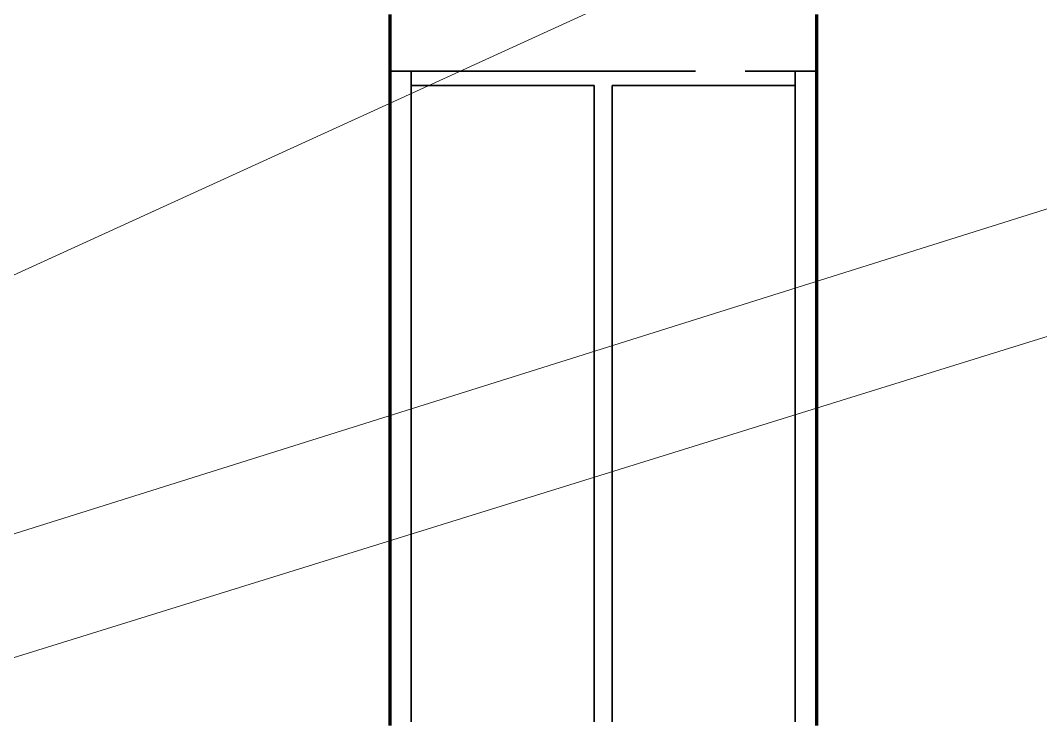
# Model space of a CAD drawing. Header units: millimetres. Extents: x 0 to 2382, y 0 to 420.
# Drawn here: x 176.4 to 190.76, y 235.28 to 245.12 of the extents above; entities that cross this region are included whole.
import ezdxf

# ---------------------------------------------------------------- set-up
doc = ezdxf.new("R2010")
doc.units = ezdxf.units.MM
doc.linetypes.add('IRAM-E-TRAZOS', pattern=[5, 4, -1])
for name, color, linetype, lineweight in [('01-VISIBLE', 7, 'CONTINUOUS', 70), ('02-OCULTA', 4, 'IRAM-E-TRAZOS', 35), ('08-FINA', 5, 'CONTINUOUS', 18)]:
    doc.layers.add(name, color=color, linetype=linetype, lineweight=lineweight)

msp = doc.modelspace()

# ---------------------------------------------------------------- linework, layer by layer
at = {"layer": '01-VISIBLE'}
for points in [[(181.6, 245.2), (181.6, 245.1), (181.6, 245), (181.6, 244.9), (181.6, 244.8), (181.6, 244.7), (181.6, 244.6), (181.6, 244.5), (181.6, 244.4), (181.6, 244.3), (181.6, 244.2), (181.6, 244.1), (181.6, 244), (181.6, 243.9), (181.6, 243.8), (181.6, 243.7), (181.6, 243.6), (181.6, 243.5), (181.6, 243.4), (181.6, 243.3), (181.6, 243.2), (181.6, 243.1), (181.6, 243), (181.6, 242.9), (181.6, 242.8), (181.6, 242.7), (181.6, 242.6), (181.6, 242.5), (181.6, 242.4), (181.6, 242.3), (181.6, 242.2), (181.6, 242.1), (181.6, 242), (181.6, 241.9), (181.6, 241.8), (181.6, 241.7), (181.6, 241.6), (181.6, 241.5), (181.6, 241.4), (181.6, 241.3), (181.6, 241.2), (181.6, 241.1), (181.6, 241), (181.6, 240.9), (181.6, 240.8), (181.6, 240.7), (181.6, 240.6), (181.6, 240.5), (181.6, 240.4), (181.6, 240.3), (181.6, 240.2), (181.6, 240.1), (181.6, 240), (181.6, 239.9), (181.6, 239.8), (181.6, 239.7), (181.6, 239.6), (181.6, 239.5), (181.6, 239.4), (181.6, 239.3), (181.6, 239.2), (181.6, 239.1), (181.6, 239), (181.6, 238.9), (181.6, 238.8), (181.6, 238.7), (181.6, 238.6), (181.6, 238.5), (181.6, 238.4), (181.6, 238.3), (181.6, 238.2), (181.6, 238.1), (181.6, 238), (181.6, 237.9), (181.6, 237.8), (181.6, 237.7), (181.6, 237.6), (181.6, 237.5), (181.6, 237.4), (181.6, 237.3), (181.6, 237.2), (181.6, 237.1), (181.6, 237), (181.6, 236.9), (181.6, 236.8), (181.6, 236.7), (181.6, 236.6), (181.6, 236.5), (181.6, 236.4), (181.6, 236.3), (181.6, 236.2), (181.6, 236.1), (181.6, 236), (181.6, 235.9), (181.6, 235.8), (181.6, 235.7), (181.6, 235.6), (181.6, 235.5), (181.6, 235.4), (181.6, 235.3), (181.6, 235.2)], [(187.6, 245.2), (187.6, 245.1), (187.6, 245), (187.6, 244.9), (187.6, 244.8), (187.6, 244.7), (187.6, 244.6), (187.6, 244.5), (187.6, 244.4), (187.6, 244.3), (187.6, 244.2), (187.6, 244.1), (187.6, 244), (187.6, 243.9), (187.6, 243.8), (187.6, 243.7), (187.6, 243.6), (187.6, 243.5), (187.6, 243.4), (187.6, 243.3), (187.6, 243.2), (187.6, 243.1), (187.6, 243), (187.6, 242.9), (187.6, 242.8), (187.6, 242.7), (187.6, 242.6), (187.6, 242.5), (187.6, 242.4), (187.6, 242.3), (187.6, 242.2), (187.6, 242.1), (187.6, 242), (187.6, 241.9), (187.6, 241.8), (187.6, 241.7), (187.6, 241.6), (187.6, 241.5), (187.6, 241.4), (187.6, 241.3), (187.6, 241.2), (187.6, 241.1), (187.6, 241), (187.6, 240.9), (187.6, 240.8), (187.6, 240.7), (187.6, 240.6), (187.6, 240.5), (187.6, 240.4), (187.6, 240.3), (187.6, 240.2), (187.6, 240.1), (187.6, 240), (187.6, 239.9), (187.6, 239.8), (187.6, 239.7), (187.6, 239.6), (187.6, 239.5), (187.6, 239.4), (187.6, 239.3), (187.6, 239.2), (187.6, 239.1), (187.6, 239), (187.6, 238.9), (187.6, 238.8), (187.6, 238.7), (187.6, 238.6), (187.6, 238.5), (187.6, 238.4), (187.6, 238.3), (187.6, 238.2), (187.6, 238.1), (187.6, 238), (187.6, 237.9), (187.6, 237.8), (187.6, 237.7), (187.6, 237.6), (187.6, 237.5), (187.6, 237.4), (187.6, 237.3), (187.6, 237.2), (187.6, 237.1), (187.6, 237), (187.6, 236.9), (187.6, 236.8), (187.6, 236.7), (187.6, 236.6), (187.6, 236.5), (187.6, 236.4), (187.6, 236.3), (187.6, 236.2), (187.6, 236.1), (187.6, 236), (187.6, 235.9), (187.6, 235.8), (187.6, 235.7), (187.6, 235.6), (187.6, 235.5), (187.6, 235.4), (187.6, 235.3), (187.6, 235.2)]]:
    msp.add_lwpolyline(points, dxfattribs=at)
at = {"layer": '02-OCULTA'}
for p, q in [((181.6, 244.4), (187.6, 244.4)), ((181.9, 244.4), (187.3, 244.4)), ((181.9, 244.2), (184.475, 244.2)), ((184.725, 244.2), (187.3, 244.2))]:
    msp.add_line(p, q, dxfattribs=at)
for points in [[(181.6, 235.2), (181.6, 235.3), (181.6, 235.4), (181.6, 235.5), (181.6, 235.6), (181.6, 235.7), (181.6, 235.8), (181.6, 235.9), (181.6, 236), (181.6, 236.1), (181.6, 236.2), (181.6, 236.3), (181.6, 236.4), (181.6, 236.5), (181.6, 236.6), (181.6, 236.7), (181.6, 236.8), (181.6, 236.9), (181.6, 237), (181.6, 237.1), (181.6, 237.2), (181.6, 237.3), (181.6, 237.4), (181.6, 237.5), (181.6, 237.6), (181.6, 237.7), (181.6, 237.8), (181.6, 237.9), (181.6, 238), (181.6, 238.1), (181.6, 238.2), (181.6, 238.3), (181.6, 238.4), (181.6, 238.5), (181.6, 238.6), (181.6, 238.7), (181.6, 238.8), (181.6, 238.9), (181.6, 239), (181.6, 239.1), (181.6, 239.2), (181.6, 239.3), (181.6, 239.4), (181.6, 239.5), (181.6, 239.6), (181.6, 239.7), (181.6, 239.8), (181.6, 239.9), (181.6, 240), (181.6, 240.1), (181.6, 240.2), (181.6, 240.3), (181.6, 240.4), (181.6, 240.5), (181.6, 240.6), (181.6, 240.7), (181.6, 240.8), (181.6, 240.9), (181.6, 241), (181.6, 241.1), (181.6, 241.2), (181.6, 241.3), (181.6, 241.4), (181.6, 241.5), (181.6, 241.6), (181.6, 241.7), (181.6, 241.8), (181.6, 241.9), (181.6, 242), (181.6, 242.1), (181.6, 242.2), (181.6, 242.3), (181.6, 242.4), (181.6, 242.5), (181.6, 242.6), (181.6, 242.7), (181.6, 242.8), (181.6, 242.9), (181.6, 243), (181.6, 243.1), (181.6, 243.2), (181.6, 243.3), (181.6, 243.4), (181.6, 243.5), (181.6, 243.6), (181.6, 243.7), (181.6, 243.8), (181.6, 243.9), (181.6, 244), (181.6, 244.1), (181.6, 244.2), (181.6, 244.3), (181.6, 244.4), (181.6, 244.5), (181.6, 244.6), (181.6, 244.7), (181.6, 244.8), (181.6, 244.9), (181.6, 245), (181.6, 245.1), (181.6, 245.2)], [(187.6, 235.2), (187.6, 235.3), (187.6, 235.4), (187.6, 235.5), (187.6, 235.6), (187.6, 235.7), (187.6, 235.8), (187.6, 235.9), (187.6, 236), (187.6, 236.1), (187.6, 236.2), (187.6, 236.3), (187.6, 236.4), (187.6, 236.5), (187.6, 236.6), (187.6, 236.7), (187.6, 236.8), (187.6, 236.9), (187.6, 237), (187.6, 237.1), (187.6, 237.2), (187.6, 237.3), (187.6, 237.4), (187.6, 237.5), (187.6, 237.6), (187.6, 237.7), (187.6, 237.8), (187.6, 237.9), (187.6, 238), (187.6, 238.1), (187.6, 238.2), (187.6, 238.3), (187.6, 238.4), (187.6, 238.5), (187.6, 238.6), (187.6, 238.7), (187.6, 238.8), (187.6, 238.9), (187.6, 239), (187.6, 239.1), (187.6, 239.2), (187.6, 239.3), (187.6, 239.4), (187.6, 239.5), (187.6, 239.6), (187.6, 239.7), (187.6, 239.8), (187.6, 239.9), (187.6, 240), (187.6, 240.1), (187.6, 240.2), (187.6, 240.3), (187.6, 240.4), (187.6, 240.5), (187.6, 240.6), (187.6, 240.7), (187.6, 240.8), (187.6, 240.9), (187.6, 241), (187.6, 241.1), (187.6, 241.2), (187.6, 241.3), (187.6, 241.4), (187.6, 241.5), (187.6, 241.6), (187.6, 241.7), (187.6, 241.8), (187.6, 241.9), (187.6, 242), (187.6, 242.1), (187.6, 242.2), (187.6, 242.3), (187.6, 242.4), (187.6, 242.5), (187.6, 242.6), (187.6, 242.7), (187.6, 242.8), (187.6, 242.9), (187.6, 243), (187.6, 243.1), (187.6, 243.2), (187.6, 243.3), (187.6, 243.4), (187.6, 243.5), (187.6, 243.6), (187.6, 243.7), (187.6, 243.8), (187.6, 243.9), (187.6, 244), (187.6, 244.1), (187.6, 244.2), (187.6, 244.3), (187.6, 244.4), (187.6, 244.5), (187.6, 244.6), (187.6, 244.7), (187.6, 244.8), (187.6, 244.9), (187.6, 245), (187.6, 245.1), (187.6, 245.2)], [(181.6, 244.4), (181.6, 244.328), (181.6, 244.256), (181.6, 244.184), (181.6, 244.112), (181.6, 244.04), (181.6, 243.968), (181.6, 243.896), (181.6, 243.824), (181.6, 243.752), (181.6, 243.68), (181.6, 243.608), (181.6, 243.536), (181.6, 243.464), (181.6, 243.392), (181.6, 243.32), (181.6, 243.248), (181.6, 243.176), (181.6, 243.104), (181.6, 243.032), (181.6, 242.96), (181.6, 242.888), (181.6, 242.816), (181.6, 242.744), (181.6, 242.672), (181.6, 242.6), (181.6, 242.528), (181.6, 242.456), (181.6, 242.384), (181.6, 242.312), (181.6, 242.24), (181.6, 242.168), (181.6, 242.096), (181.6, 242.024), (181.6, 241.952), (181.6, 241.88), (181.6, 241.808), (181.6, 241.736), (181.6, 241.664), (181.6, 241.592), (181.6, 241.52), (181.6, 241.448), (181.6, 241.376), (181.6, 241.304), (181.6, 241.232), (181.6, 241.16), (181.6, 241.088), (181.6, 241.016), (181.6, 240.944), (181.6, 240.872), (181.6, 240.8), (181.6, 240.728), (181.6, 240.656), (181.6, 240.584), (181.6, 240.512), (181.6, 240.44), (181.6, 240.368), (181.6, 240.296), (181.6, 240.224), (181.6, 240.152), (181.6, 240.08), (181.6, 240.008), (181.6, 239.936), (181.6, 239.864), (181.6, 239.792), (181.6, 239.72), (181.6, 239.648), (181.6, 239.576), (181.6, 239.504), (181.6, 239.432), (181.6, 239.36), (181.6, 239.288), (181.6, 239.216), (181.6, 239.144), (181.6, 239.072), (181.6, 239), (181.6, 238.928), (181.6, 238.856), (181.6, 238.784), (181.6, 238.712), (181.6, 238.64), (181.6, 238.568), (181.6, 238.496), (181.6, 238.424), (181.6, 238.352), (181.6, 238.28), (181.6, 238.208), (181.6, 238.136), (181.6, 238.064), (181.6, 237.992), (181.6, 237.92), (181.6, 237.848), (181.6, 237.776), (181.6, 237.704), (181.6, 237.632), (181.6, 237.56), (181.6, 237.488), (181.6, 237.416), (181.6, 237.344), (181.6, 237.272), (181.6, 237.2), (181.6, 237.128), (181.6, 237.056), (181.6, 236.984), (181.6, 236.912), (181.6, 236.84), (181.6, 236.768), (181.6, 236.696), (181.6, 236.624), (181.6, 236.552), (181.6, 236.48), (181.6, 236.408), (181.6, 236.336), (181.6, 236.264), (181.6, 236.192), (181.6, 236.12), (181.6, 236.048), (181.6, 235.976), (181.6, 235.904), (181.6, 235.832), (181.6, 235.76), (181.6, 235.688), (181.6, 235.616), (181.6, 235.544), (181.6, 235.472), (181.6, 235.4), (181.6, 235.328), (181.6, 235.256)], [(181.6, 235.256), (181.6, 235.328), (181.6, 235.4), (181.6, 235.472), (181.6, 235.544), (181.6, 235.616), (181.6, 235.688), (181.6, 235.76), (181.6, 235.832), (181.6, 235.904), (181.6, 235.976), (181.6, 236.048), (181.6, 236.12), (181.6, 236.192), (181.6, 236.264), (181.6, 236.336), (181.6, 236.408), (181.6, 236.48), (181.6, 236.552), (181.6, 236.624), (181.6, 236.696), (181.6, 236.768), (181.6, 236.84), (181.6, 236.912), (181.6, 236.984), (181.6, 237.056), (181.6, 237.128), (181.6, 237.2), (181.6, 237.272), (181.6, 237.344), (181.6, 237.416), (181.6, 237.488), (181.6, 237.56), (181.6, 237.632), (181.6, 237.704), (181.6, 237.776), (181.6, 237.848), (181.6, 237.92), (181.6, 237.992), (181.6, 238.064), (181.6, 238.136), (181.6, 238.208), (181.6, 238.28), (181.6, 238.352), (181.6, 238.424), (181.6, 238.496), (181.6, 238.568), (181.6, 238.64), (181.6, 238.712), (181.6, 238.784), (181.6, 238.856), (181.6, 238.928), (181.6, 239), (181.6, 239.072), (181.6, 239.144), (181.6, 239.216), (181.6, 239.288), (181.6, 239.36), (181.6, 239.432), (181.6, 239.504), (181.6, 239.576), (181.6, 239.648), (181.6, 239.72), (181.6, 239.792), (181.6, 239.864), (181.6, 239.936), (181.6, 240.008), (181.6, 240.08), (181.6, 240.152), (181.6, 240.224), (181.6, 240.296), (181.6, 240.368), (181.6, 240.44), (181.6, 240.512), (181.6, 240.584), (181.6, 240.656), (181.6, 240.728), (181.6, 240.8), (181.6, 240.872), (181.6, 240.944), (181.6, 241.016), (181.6, 241.088), (181.6, 241.16), (181.6, 241.232), (181.6, 241.304), (181.6, 241.376), (181.6, 241.448), (181.6, 241.52), (181.6, 241.592), (181.6, 241.664), (181.6, 241.736), (181.6, 241.808), (181.6, 241.88), (181.6, 241.952), (181.6, 242.024), (181.6, 242.096), (181.6, 242.168), (181.6, 242.24), (181.6, 242.312), (181.6, 242.384), (181.6, 242.456), (181.6, 242.528), (181.6, 242.6), (181.6, 242.672), (181.6, 242.744), (181.6, 242.816), (181.6, 242.888), (181.6, 242.96), (181.6, 243.032), (181.6, 243.104), (181.6, 243.176), (181.6, 243.248), (181.6, 243.32), (181.6, 243.392), (181.6, 243.464), (181.6, 243.536), (181.6, 243.608), (181.6, 243.68), (181.6, 243.752), (181.6, 243.824), (181.6, 243.896), (181.6, 243.968), (181.6, 244.04), (181.6, 244.112), (181.6, 244.184), (181.6, 244.256), (181.6, 244.328), (181.6, 244.4)], [(181.9, 244.4), (181.9, 244.328), (181.9, 244.256), (181.9, 244.184), (181.9, 244.112), (181.9, 244.04), (181.9, 243.968), (181.9, 243.896), (181.9, 243.824), (181.9, 243.752), (181.9, 243.68), (181.9, 243.608), (181.9, 243.536), (181.9, 243.464), (181.9, 243.392), (181.9, 243.32), (181.9, 243.248), (181.9, 243.176), (181.9, 243.104), (181.9, 243.032), (181.9, 242.96), (181.9, 242.888), (181.9, 242.816), (181.9, 242.744), (181.9, 242.672), (181.9, 242.6), (181.9, 242.528), (181.9, 242.456), (181.9, 242.384), (181.9, 242.312), (181.9, 242.24), (181.9, 242.168), (181.9, 242.096), (181.9, 242.024), (181.9, 241.952), (181.9, 241.88), (181.9, 241.808), (181.9, 241.736), (181.9, 241.664), (181.9, 241.592), (181.9, 241.52), (181.9, 241.448), (181.9, 241.376), (181.9, 241.304), (181.9, 241.232), (181.9, 241.16), (181.9, 241.088), (181.9, 241.016), (181.9, 240.944), (181.9, 240.872), (181.9, 240.8), (181.9, 240.728), (181.9, 240.656), (181.9, 240.584), (181.9, 240.512), (181.9, 240.44), (181.9, 240.368), (181.9, 240.296), (181.9, 240.224), (181.9, 240.152), (181.9, 240.08), (181.9, 240.008), (181.9, 239.936), (181.9, 239.864), (181.9, 239.792), (181.9, 239.72), (181.9, 239.648), (181.9, 239.576), (181.9, 239.504), (181.9, 239.432), (181.9, 239.36), (181.9, 239.288), (181.9, 239.216), (181.9, 239.144), (181.9, 239.072), (181.9, 239), (181.9, 238.928), (181.9, 238.856), (181.9, 238.784), (181.9, 238.712), (181.9, 238.64), (181.9, 238.568), (181.9, 238.496), (181.9, 238.424), (181.9, 238.352), (181.9, 238.28), (181.9, 238.208), (181.9, 238.136), (181.9, 238.064), (181.9, 237.992), (181.9, 237.92), (181.9, 237.848), (181.9, 237.776), (181.9, 237.704), (181.9, 237.632), (181.9, 237.56), (181.9, 237.488), (181.9, 237.416), (181.9, 237.344), (181.9, 237.272), (181.9, 237.2), (181.9, 237.128), (181.9, 237.056), (181.9, 236.984), (181.9, 236.912), (181.9, 236.84), (181.9, 236.768), (181.9, 236.696), (181.9, 236.624), (181.9, 236.552), (181.9, 236.48), (181.9, 236.408), (181.9, 236.336), (181.9, 236.264), (181.9, 236.192), (181.9, 236.12), (181.9, 236.048), (181.9, 235.976), (181.9, 235.904), (181.9, 235.832), (181.9, 235.76), (181.9, 235.688), (181.9, 235.616), (181.9, 235.544), (181.9, 235.472), (181.9, 235.4), (181.9, 235.328), (181.9, 235.256)], [(181.9, 235.256), (181.9, 235.328), (181.9, 235.4), (181.9, 235.472), (181.9, 235.544), (181.9, 235.616), (181.9, 235.688), (181.9, 235.76), (181.9, 235.832), (181.9, 235.904), (181.9, 235.976), (181.9, 236.048), (181.9, 236.12), (181.9, 236.192), (181.9, 236.264), (181.9, 236.336), (181.9, 236.408), (181.9, 236.48), (181.9, 236.552), (181.9, 236.624), (181.9, 236.696), (181.9, 236.768), (181.9, 236.84), (181.9, 236.912), (181.9, 236.984), (181.9, 237.056), (181.9, 237.128), (181.9, 237.2), (181.9, 237.272), (181.9, 237.344), (181.9, 237.416), (181.9, 237.488), (181.9, 237.56), (181.9, 237.632), (181.9, 237.704), (181.9, 237.776), (181.9, 237.848), (181.9, 237.92), (181.9, 237.992), (181.9, 238.064), (181.9, 238.136), (181.9, 238.208), (181.9, 238.28), (181.9, 238.352), (181.9, 238.424), (181.9, 238.496), (181.9, 238.568), (181.9, 238.64), (181.9, 238.712), (181.9, 238.784), (181.9, 238.856), (181.9, 238.928), (181.9, 239), (181.9, 239.072), (181.9, 239.144), (181.9, 239.216), (181.9, 239.288), (181.9, 239.36), (181.9, 239.432), (181.9, 239.504), (181.9, 239.576), (181.9, 239.648), (181.9, 239.72), (181.9, 239.792), (181.9, 239.864), (181.9, 239.936), (181.9, 240.008), (181.9, 240.08), (181.9, 240.152), (181.9, 240.224), (181.9, 240.296), (181.9, 240.368), (181.9, 240.44), (181.9, 240.512), (181.9, 240.584), (181.9, 240.656), (181.9, 240.728), (181.9, 240.8), (181.9, 240.872), (181.9, 240.944), (181.9, 241.016), (181.9, 241.088), (181.9, 241.16), (181.9, 241.232), (181.9, 241.304), (181.9, 241.376), (181.9, 241.448), (181.9, 241.52), (181.9, 241.592), (181.9, 241.664), (181.9, 241.736), (181.9, 241.808), (181.9, 241.88), (181.9, 241.952), (181.9, 242.024), (181.9, 242.096), (181.9, 242.168), (181.9, 242.24), (181.9, 242.312), (181.9, 242.384), (181.9, 242.456), (181.9, 242.528), (181.9, 242.6), (181.9, 242.672), (181.9, 242.744), (181.9, 242.816), (181.9, 242.888), (181.9, 242.96), (181.9, 243.032), (181.9, 243.104), (181.9, 243.176), (181.9, 243.248), (181.9, 243.32), (181.9, 243.392), (181.9, 243.464), (181.9, 243.536), (181.9, 243.608), (181.9, 243.68), (181.9, 243.752), (181.9, 243.824), (181.9, 243.896), (181.9, 243.968), (181.9, 244.04), (181.9, 244.112), (181.9, 244.184), (181.9, 244.256), (181.9, 244.328), (181.9, 244.4)], [(187.3, 244.4), (187.3, 244.328), (187.3, 244.256), (187.3, 244.184), (187.3, 244.112), (187.3, 244.04), (187.3, 243.968), (187.3, 243.896), (187.3, 243.824), (187.3, 243.752), (187.3, 243.68), (187.3, 243.608), (187.3, 243.536), (187.3, 243.464), (187.3, 243.392), (187.3, 243.32), (187.3, 243.248), (187.3, 243.176), (187.3, 243.104), (187.3, 243.032), (187.3, 242.96), (187.3, 242.888), (187.3, 242.816), (187.3, 242.744), (187.3, 242.672), (187.3, 242.6), (187.3, 242.528), (187.3, 242.456), (187.3, 242.384), (187.3, 242.312), (187.3, 242.24), (187.3, 242.168), (187.3, 242.096), (187.3, 242.024), (187.3, 241.952), (187.3, 241.88), (187.3, 241.808), (187.3, 241.736), (187.3, 241.664), (187.3, 241.592), (187.3, 241.52), (187.3, 241.448), (187.3, 241.376), (187.3, 241.304), (187.3, 241.232), (187.3, 241.16), (187.3, 241.088), (187.3, 241.016), (187.3, 240.944), (187.3, 240.872), (187.3, 240.8), (187.3, 240.728), (187.3, 240.656), (187.3, 240.584), (187.3, 240.512), (187.3, 240.44), (187.3, 240.368), (187.3, 240.296), (187.3, 240.224), (187.3, 240.152), (187.3, 240.08), (187.3, 240.008), (187.3, 239.936), (187.3, 239.864), (187.3, 239.792), (187.3, 239.72), (187.3, 239.648), (187.3, 239.576), (187.3, 239.504), (187.3, 239.432), (187.3, 239.36), (187.3, 239.288), (187.3, 239.216), (187.3, 239.144), (187.3, 239.072), (187.3, 239), (187.3, 238.928), (187.3, 238.856), (187.3, 238.784), (187.3, 238.712), (187.3, 238.64), (187.3, 238.568), (187.3, 238.496), (187.3, 238.424), (187.3, 238.352), (187.3, 238.28), (187.3, 238.208), (187.3, 238.136), (187.3, 238.064), (187.3, 237.992), (187.3, 237.92), (187.3, 237.848), (187.3, 237.776), (187.3, 237.704), (187.3, 237.632), (187.3, 237.56), (187.3, 237.488), (187.3, 237.416), (187.3, 237.344), (187.3, 237.272), (187.3, 237.2), (187.3, 237.128), (187.3, 237.056), (187.3, 236.984), (187.3, 236.912), (187.3, 236.84), (187.3, 236.768), (187.3, 236.696), (187.3, 236.624), (187.3, 236.552), (187.3, 236.48), (187.3, 236.408), (187.3, 236.336), (187.3, 236.264), (187.3, 236.192), (187.3, 236.12), (187.3, 236.048), (187.3, 235.976), (187.3, 235.904), (187.3, 235.832), (187.3, 235.76), (187.3, 235.688), (187.3, 235.616), (187.3, 235.544), (187.3, 235.472), (187.3, 235.4), (187.3, 235.328), (187.3, 235.256)], [(187.3, 235.256), (187.3, 235.328), (187.3, 235.4), (187.3, 235.472), (187.3, 235.544), (187.3, 235.616), (187.3, 235.688), (187.3, 235.76), (187.3, 235.832), (187.3, 235.904), (187.3, 235.976), (187.3, 236.048), (187.3, 236.12), (187.3, 236.192), (187.3, 236.264), (187.3, 236.336), (187.3, 236.408), (187.3, 236.48), (187.3, 236.552), (187.3, 236.624), (187.3, 236.696), (187.3, 236.768), (187.3, 236.84), (187.3, 236.912), (187.3, 236.984), (187.3, 237.056), (187.3, 237.128), (187.3, 237.2), (187.3, 237.272), (187.3, 237.344), (187.3, 237.416), (187.3, 237.488), (187.3, 237.56), (187.3, 237.632), (187.3, 237.704), (187.3, 237.776), (187.3, 237.848), (187.3, 237.92), (187.3, 237.992), (187.3, 238.064), (187.3, 238.136), (187.3, 238.208), (187.3, 238.28), (187.3, 238.352), (187.3, 238.424), (187.3, 238.496), (187.3, 238.568), (187.3, 238.64), (187.3, 238.712), (187.3, 238.784), (187.3, 238.856), (187.3, 238.928), (187.3, 239), (187.3, 239.072), (187.3, 239.144), (187.3, 239.216), (187.3, 239.288), (187.3, 239.36), (187.3, 239.432), (187.3, 239.504), (187.3, 239.576), (187.3, 239.648), (187.3, 239.72), (187.3, 239.792), (187.3, 239.864), (187.3, 239.936), (187.3, 240.008), (187.3, 240.08), (187.3, 240.152), (187.3, 240.224), (187.3, 240.296), (187.3, 240.368), (187.3, 240.44), (187.3, 240.512), (187.3, 240.584), (187.3, 240.656), (187.3, 240.728), (187.3, 240.8), (187.3, 240.872), (187.3, 240.944), (187.3, 241.016), (187.3, 241.088), (187.3, 241.16), (187.3, 241.232), (187.3, 241.304), (187.3, 241.376), (187.3, 241.448), (187.3, 241.52), (187.3, 241.592), (187.3, 241.664), (187.3, 241.736), (187.3, 241.808), (187.3, 241.88), (187.3, 241.952), (187.3, 242.024), (187.3, 242.096), (187.3, 242.168), (187.3, 242.24), (187.3, 242.312), (187.3, 242.384), (187.3, 242.456), (187.3, 242.528), (187.3, 242.6), (187.3, 242.672), (187.3, 242.744), (187.3, 242.816), (187.3, 242.888), (187.3, 242.96), (187.3, 243.032), (187.3, 243.104), (187.3, 243.176), (187.3, 243.248), (187.3, 243.32), (187.3, 243.392), (187.3, 243.464), (187.3, 243.536), (187.3, 243.608), (187.3, 243.68), (187.3, 243.752), (187.3, 243.824), (187.3, 243.896), (187.3, 243.968), (187.3, 244.04), (187.3, 244.112), (187.3, 244.184), (187.3, 244.256), (187.3, 244.328), (187.3, 244.4)], [(187.6, 244.4), (187.6, 244.328), (187.6, 244.256), (187.6, 244.184), (187.6, 244.112), (187.6, 244.04), (187.6, 243.968), (187.6, 243.896), (187.6, 243.824), (187.6, 243.752), (187.6, 243.68), (187.6, 243.608), (187.6, 243.536), (187.6, 243.464), (187.6, 243.392), (187.6, 243.32), (187.6, 243.248), (187.6, 243.176), (187.6, 243.104), (187.6, 243.032), (187.6, 242.96), (187.6, 242.888), (187.6, 242.816), (187.6, 242.744), (187.6, 242.672), (187.6, 242.6), (187.6, 242.528), (187.6, 242.456), (187.6, 242.384), (187.6, 242.312), (187.6, 242.24), (187.6, 242.168), (187.6, 242.096), (187.6, 242.024), (187.6, 241.952), (187.6, 241.88), (187.6, 241.808), (187.6, 241.736), (187.6, 241.664), (187.6, 241.592), (187.6, 241.52), (187.6, 241.448), (187.6, 241.376), (187.6, 241.304), (187.6, 241.232), (187.6, 241.16), (187.6, 241.088), (187.6, 241.016), (187.6, 240.944), (187.6, 240.872), (187.6, 240.8), (187.6, 240.728), (187.6, 240.656), (187.6, 240.584), (187.6, 240.512), (187.6, 240.44), (187.6, 240.368), (187.6, 240.296), (187.6, 240.224), (187.6, 240.152), (187.6, 240.08), (187.6, 240.008), (187.6, 239.936), (187.6, 239.864), (187.6, 239.792), (187.6, 239.72), (187.6, 239.648), (187.6, 239.576), (187.6, 239.504), (187.6, 239.432), (187.6, 239.36), (187.6, 239.288), (187.6, 239.216), (187.6, 239.144), (187.6, 239.072), (187.6, 239), (187.6, 238.928), (187.6, 238.856), (187.6, 238.784), (187.6, 238.712), (187.6, 238.64), (187.6, 238.568), (187.6, 238.496), (187.6, 238.424), (187.6, 238.352), (187.6, 238.28), (187.6, 238.208), (187.6, 238.136), (187.6, 238.064), (187.6, 237.992), (187.6, 237.92), (187.6, 237.848), (187.6, 237.776), (187.6, 237.704), (187.6, 237.632), (187.6, 237.56), (187.6, 237.488), (187.6, 237.416), (187.6, 237.344), (187.6, 237.272), (187.6, 237.2), (187.6, 237.128), (187.6, 237.056), (187.6, 236.984), (187.6, 236.912), (187.6, 236.84), (187.6, 236.768), (187.6, 236.696), (187.6, 236.624), (187.6, 236.552), (187.6, 236.48), (187.6, 236.408), (187.6, 236.336), (187.6, 236.264), (187.6, 236.192), (187.6, 236.12), (187.6, 236.048), (187.6, 235.976), (187.6, 235.904), (187.6, 235.832), (187.6, 235.76), (187.6, 235.688), (187.6, 235.616), (187.6, 235.544), (187.6, 235.472), (187.6, 235.4), (187.6, 235.328), (187.6, 235.256)], [(187.6, 235.256), (187.6, 235.328), (187.6, 235.4), (187.6, 235.472), (187.6, 235.544), (187.6, 235.616), (187.6, 235.688), (187.6, 235.76), (187.6, 235.832), (187.6, 235.904), (187.6, 235.976), (187.6, 236.048), (187.6, 236.12), (187.6, 236.192), (187.6, 236.264), (187.6, 236.336), (187.6, 236.408), (187.6, 236.48), (187.6, 236.552), (187.6, 236.624), (187.6, 236.696), (187.6, 236.768), (187.6, 236.84), (187.6, 236.912), (187.6, 236.984), (187.6, 237.056), (187.6, 237.128), (187.6, 237.2), (187.6, 237.272), (187.6, 237.344), (187.6, 237.416), (187.6, 237.488), (187.6, 237.56), (187.6, 237.632), (187.6, 237.704), (187.6, 237.776), (187.6, 237.848), (187.6, 237.92), (187.6, 237.992), (187.6, 238.064), (187.6, 238.136), (187.6, 238.208), (187.6, 238.28), (187.6, 238.352), (187.6, 238.424), (187.6, 238.496), (187.6, 238.568), (187.6, 238.64), (187.6, 238.712), (187.6, 238.784), (187.6, 238.856), (187.6, 238.928), (187.6, 239), (187.6, 239.072), (187.6, 239.144), (187.6, 239.216), (187.6, 239.288), (187.6, 239.36), (187.6, 239.432), (187.6, 239.504), (187.6, 239.576), (187.6, 239.648), (187.6, 239.72), (187.6, 239.792), (187.6, 239.864), (187.6, 239.936), (187.6, 240.008), (187.6, 240.08), (187.6, 240.152), (187.6, 240.224), (187.6, 240.296), (187.6, 240.368), (187.6, 240.44), (187.6, 240.512), (187.6, 240.584), (187.6, 240.656), (187.6, 240.728), (187.6, 240.8), (187.6, 240.872), (187.6, 240.944), (187.6, 241.016), (187.6, 241.088), (187.6, 241.16), (187.6, 241.232), (187.6, 241.304), (187.6, 241.376), (187.6, 241.448), (187.6, 241.52), (187.6, 241.592), (187.6, 241.664), (187.6, 241.736), (187.6, 241.808), (187.6, 241.88), (187.6, 241.952), (187.6, 242.024), (187.6, 242.096), (187.6, 242.168), (187.6, 242.24), (187.6, 242.312), (187.6, 242.384), (187.6, 242.456), (187.6, 242.528), (187.6, 242.6), (187.6, 242.672), (187.6, 242.744), (187.6, 242.816), (187.6, 242.888), (187.6, 242.96), (187.6, 243.032), (187.6, 243.104), (187.6, 243.176), (187.6, 243.248), (187.6, 243.32), (187.6, 243.392), (187.6, 243.464), (187.6, 243.536), (187.6, 243.608), (187.6, 243.68), (187.6, 243.752), (187.6, 243.824), (187.6, 243.896), (187.6, 243.968), (187.6, 244.04), (187.6, 244.112), (187.6, 244.184), (187.6, 244.256), (187.6, 244.328), (187.6, 244.4)], [(181.9, 244.2), (181.9, 244.129), (181.9, 244.058), (181.9, 243.987), (181.9, 243.916), (181.9, 243.845), (181.9, 243.774), (181.9, 243.703), (181.9, 243.632), (181.9, 243.561), (181.9, 243.49), (181.9, 243.419), (181.9, 243.348), (181.9, 243.277), (181.9, 243.206), (181.9, 243.135), (181.9, 243.064), (181.9, 242.993), (181.9, 242.922), (181.9, 242.851), (181.9, 242.78), (181.9, 242.709), (181.9, 242.638), (181.9, 242.567), (181.9, 242.496), (181.9, 242.425), (181.9, 242.354), (181.9, 242.283), (181.9, 242.212), (181.9, 242.141), (181.9, 242.07), (181.9, 241.999), (181.9, 241.928), (181.9, 241.857), (181.9, 241.786), (181.9, 241.715), (181.9, 241.644), (181.9, 241.573), (181.9, 241.502), (181.9, 241.431), (181.9, 241.36), (181.9, 241.289), (181.9, 241.218), (181.9, 241.147), (181.9, 241.076), (181.9, 241.005), (181.9, 240.934), (181.9, 240.863), (181.9, 240.792), (181.9, 240.721), (181.9, 240.65), (181.9, 240.579), (181.9, 240.508), (181.9, 240.437), (181.9, 240.366), (181.9, 240.295), (181.9, 240.224), (181.9, 240.153), (181.9, 240.082), (181.9, 240.011), (181.9, 239.94), (181.9, 239.869), (181.9, 239.798), (181.9, 239.727), (181.9, 239.656), (181.9, 239.585), (181.9, 239.514), (181.9, 239.443), (181.9, 239.372), (181.9, 239.301), (181.9, 239.23), (181.9, 239.159), (181.9, 239.088), (181.9, 239.017), (181.9, 238.946), (181.9, 238.875), (181.9, 238.804), (181.9, 238.733), (181.9, 238.662), (181.9, 238.591), (181.9, 238.52), (181.9, 238.449), (181.9, 238.378), (181.9, 238.307), (181.9, 238.236), (181.9, 238.165), (181.9, 238.094), (181.9, 238.023), (181.9, 237.952), (181.9, 237.881), (181.9, 237.81), (181.9, 237.739), (181.9, 237.668), (181.9, 237.597), (181.9, 237.526), (181.9, 237.455), (181.9, 237.384), (181.9, 237.313), (181.9, 237.242), (181.9, 237.171), (181.9, 237.1), (181.9, 237.029), (181.9, 236.958), (181.9, 236.887), (181.9, 236.816), (181.9, 236.745), (181.9, 236.674), (181.9, 236.603), (181.9, 236.532), (181.9, 236.461), (181.9, 236.39), (181.9, 236.319), (181.9, 236.248), (181.9, 236.177), (181.9, 236.106), (181.9, 236.035), (181.9, 235.964), (181.9, 235.893), (181.9, 235.822), (181.9, 235.751), (181.9, 235.68), (181.9, 235.609), (181.9, 235.538), (181.9, 235.467), (181.9, 235.396), (181.9, 235.325), (181.9, 235.254)], [(181.9, 235.254), (181.9, 235.325), (181.9, 235.396), (181.9, 235.467), (181.9, 235.538), (181.9, 235.609), (181.9, 235.68), (181.9, 235.751), (181.9, 235.822), (181.9, 235.893), (181.9, 235.964), (181.9, 236.035), (181.9, 236.106), (181.9, 236.177), (181.9, 236.248), (181.9, 236.319), (181.9, 236.39), (181.9, 236.461), (181.9, 236.532), (181.9, 236.603), (181.9, 236.674), (181.9, 236.745), (181.9, 236.816), (181.9, 236.887), (181.9, 236.958), (181.9, 237.029), (181.9, 237.1), (181.9, 237.171), (181.9, 237.242), (181.9, 237.313), (181.9, 237.384), (181.9, 237.455), (181.9, 237.526), (181.9, 237.597), (181.9, 237.668), (181.9, 237.739), (181.9, 237.81), (181.9, 237.881), (181.9, 237.952), (181.9, 238.023), (181.9, 238.094), (181.9, 238.165), (181.9, 238.236), (181.9, 238.307), (181.9, 238.378), (181.9, 238.449), (181.9, 238.52), (181.9, 238.591), (181.9, 238.662), (181.9, 238.733), (181.9, 238.804), (181.9, 238.875), (181.9, 238.946), (181.9, 239.017), (181.9, 239.088), (181.9, 239.159), (181.9, 239.23), (181.9, 239.301), (181.9, 239.372), (181.9, 239.443), (181.9, 239.514), (181.9, 239.585), (181.9, 239.656), (181.9, 239.727), (181.9, 239.798), (181.9, 239.869), (181.9, 239.94), (181.9, 240.011), (181.9, 240.082), (181.9, 240.153), (181.9, 240.224), (181.9, 240.295), (181.9, 240.366), (181.9, 240.437), (181.9, 240.508), (181.9, 240.579), (181.9, 240.65), (181.9, 240.721), (181.9, 240.792), (181.9, 240.863), (181.9, 240.934), (181.9, 241.005), (181.9, 241.076), (181.9, 241.147), (181.9, 241.218), (181.9, 241.289), (181.9, 241.36), (181.9, 241.431), (181.9, 241.502), (181.9, 241.573), (181.9, 241.644), (181.9, 241.715), (181.9, 241.786), (181.9, 241.857), (181.9, 241.928), (181.9, 241.999), (181.9, 242.07), (181.9, 242.141), (181.9, 242.212), (181.9, 242.283), (181.9, 242.354), (181.9, 242.425), (181.9, 242.496), (181.9, 242.567), (181.9, 242.638), (181.9, 242.709), (181.9, 242.78), (181.9, 242.851), (181.9, 242.922), (181.9, 242.993), (181.9, 243.064), (181.9, 243.135), (181.9, 243.206), (181.9, 243.277), (181.9, 243.348), (181.9, 243.419), (181.9, 243.49), (181.9, 243.561), (181.9, 243.632), (181.9, 243.703), (181.9, 243.774), (181.9, 243.845), (181.9, 243.916), (181.9, 243.987), (181.9, 244.058), (181.9, 244.129), (181.9, 244.2)], [(184.475, 244.2), (184.475, 244.129), (184.475, 244.058), (184.475, 243.987), (184.475, 243.916), (184.475, 243.845), (184.475, 243.774), (184.475, 243.703), (184.475, 243.632), (184.475, 243.561), (184.475, 243.49), (184.475, 243.419), (184.475, 243.348), (184.475, 243.277), (184.475, 243.206), (184.475, 243.135), (184.475, 243.064), (184.475, 242.993), (184.475, 242.922), (184.475, 242.851), (184.475, 242.78), (184.475, 242.709), (184.475, 242.638), (184.475, 242.567), (184.475, 242.496), (184.475, 242.425), (184.475, 242.354), (184.475, 242.283), (184.475, 242.212), (184.475, 242.141), (184.475, 242.07), (184.475, 241.999), (184.475, 241.928), (184.475, 241.857), (184.475, 241.786), (184.475, 241.715), (184.475, 241.644), (184.475, 241.573), (184.475, 241.502), (184.475, 241.431), (184.475, 241.36), (184.475, 241.289), (184.475, 241.218), (184.475, 241.147), (184.475, 241.076), (184.475, 241.005), (184.475, 240.934), (184.475, 240.863), (184.475, 240.792), (184.475, 240.721), (184.475, 240.65), (184.475, 240.579), (184.475, 240.508), (184.475, 240.437), (184.475, 240.366), (184.475, 240.295), (184.475, 240.224), (184.475, 240.153), (184.475, 240.082), (184.475, 240.011), (184.475, 239.94), (184.475, 239.869), (184.475, 239.798), (184.475, 239.727), (184.475, 239.656), (184.475, 239.585), (184.475, 239.514), (184.475, 239.443), (184.475, 239.372), (184.475, 239.301), (184.475, 239.23), (184.475, 239.159), (184.475, 239.088), (184.475, 239.017), (184.475, 238.946), (184.475, 238.875), (184.475, 238.804), (184.475, 238.733), (184.475, 238.662), (184.475, 238.591), (184.475, 238.52), (184.475, 238.449), (184.475, 238.378), (184.475, 238.307), (184.475, 238.236), (184.475, 238.165), (184.475, 238.094), (184.475, 238.023), (184.475, 237.952), (184.475, 237.881), (184.475, 237.81), (184.475, 237.739), (184.475, 237.668), (184.475, 237.597), (184.475, 237.526), (184.475, 237.455), (184.475, 237.384), (184.475, 237.313), (184.475, 237.242), (184.475, 237.171), (184.475, 237.1), (184.475, 237.029), (184.475, 236.958), (184.475, 236.887), (184.475, 236.816), (184.475, 236.745), (184.475, 236.674), (184.475, 236.603), (184.475, 236.532), (184.475, 236.461), (184.475, 236.39), (184.475, 236.319), (184.475, 236.248), (184.475, 236.177), (184.475, 236.106), (184.475, 236.035), (184.475, 235.964), (184.475, 235.893), (184.475, 235.822), (184.475, 235.751), (184.475, 235.68), (184.475, 235.609), (184.475, 235.538), (184.475, 235.467), (184.475, 235.396), (184.475, 235.325), (184.475, 235.254)], [(184.475, 235.254), (184.475, 235.325), (184.475, 235.396), (184.475, 235.467), (184.475, 235.538), (184.475, 235.609), (184.475, 235.68), (184.475, 235.751), (184.475, 235.822), (184.475, 235.893), (184.475, 235.964), (184.475, 236.035), (184.475, 236.106), (184.475, 236.177), (184.475, 236.248), (184.475, 236.319), (184.475, 236.39), (184.475, 236.461), (184.475, 236.532), (184.475, 236.603), (184.475, 236.674), (184.475, 236.745), (184.475, 236.816), (184.475, 236.887), (184.475, 236.958), (184.475, 237.029), (184.475, 237.1), (184.475, 237.171), (184.475, 237.242), (184.475, 237.313), (184.475, 237.384), (184.475, 237.455), (184.475, 237.526), (184.475, 237.597), (184.475, 237.668), (184.475, 237.739), (184.475, 237.81), (184.475, 237.881), (184.475, 237.952), (184.475, 238.023), (184.475, 238.094), (184.475, 238.165), (184.475, 238.236), (184.475, 238.307), (184.475, 238.378), (184.475, 238.449), (184.475, 238.52), (184.475, 238.591), (184.475, 238.662), (184.475, 238.733), (184.475, 238.804), (184.475, 238.875), (184.475, 238.946), (184.475, 239.017), (184.475, 239.088), (184.475, 239.159), (184.475, 239.23), (184.475, 239.301), (184.475, 239.372), (184.475, 239.443), (184.475, 239.514), (184.475, 239.585), (184.475, 239.656), (184.475, 239.727), (184.475, 239.798), (184.475, 239.869), (184.475, 239.94), (184.475, 240.011), (184.475, 240.082), (184.475, 240.153), (184.475, 240.224), (184.475, 240.295), (184.475, 240.366), (184.475, 240.437), (184.475, 240.508), (184.475, 240.579), (184.475, 240.65), (184.475, 240.721), (184.475, 240.792), (184.475, 240.863), (184.475, 240.934), (184.475, 241.005), (184.475, 241.076), (184.475, 241.147), (184.475, 241.218), (184.475, 241.289), (184.475, 241.36), (184.475, 241.431), (184.475, 241.502), (184.475, 241.573), (184.475, 241.644), (184.475, 241.715), (184.475, 241.786), (184.475, 241.857), (184.475, 241.928), (184.475, 241.999), (184.475, 242.07), (184.475, 242.141), (184.475, 242.212), (184.475, 242.283), (184.475, 242.354), (184.475, 242.425), (184.475, 242.496), (184.475, 242.567), (184.475, 242.638), (184.475, 242.709), (184.475, 242.78), (184.475, 242.851), (184.475, 242.922), (184.475, 242.993), (184.475, 243.064), (184.475, 243.135), (184.475, 243.206), (184.475, 243.277), (184.475, 243.348), (184.475, 243.419), (184.475, 243.49), (184.475, 243.561), (184.475, 243.632), (184.475, 243.703), (184.475, 243.774), (184.475, 243.845), (184.475, 243.916), (184.475, 243.987), (184.475, 244.058), (184.475, 244.129), (184.475, 244.2)], [(184.725, 244.2), (184.725, 244.129), (184.725, 244.058), (184.725, 243.987), (184.725, 243.916), (184.725, 243.845), (184.725, 243.774), (184.725, 243.703), (184.725, 243.632), (184.725, 243.561), (184.725, 243.49), (184.725, 243.419), (184.725, 243.348), (184.725, 243.277), (184.725, 243.206), (184.725, 243.135), (184.725, 243.064), (184.725, 242.993), (184.725, 242.922), (184.725, 242.851), (184.725, 242.78), (184.725, 242.709), (184.725, 242.638), (184.725, 242.567), (184.725, 242.496), (184.725, 242.425), (184.725, 242.354), (184.725, 242.283), (184.725, 242.212), (184.725, 242.141), (184.725, 242.07), (184.725, 241.999), (184.725, 241.928), (184.725, 241.857), (184.725, 241.786), (184.725, 241.715), (184.725, 241.644), (184.725, 241.573), (184.725, 241.502), (184.725, 241.431), (184.725, 241.36), (184.725, 241.289), (184.725, 241.218), (184.725, 241.147), (184.725, 241.076), (184.725, 241.005), (184.725, 240.934), (184.725, 240.863), (184.725, 240.792), (184.725, 240.721), (184.725, 240.65), (184.725, 240.579), (184.725, 240.508), (184.725, 240.437), (184.725, 240.366), (184.725, 240.295), (184.725, 240.224), (184.725, 240.153), (184.725, 240.082), (184.725, 240.011), (184.725, 239.94), (184.725, 239.869), (184.725, 239.798), (184.725, 239.727), (184.725, 239.656), (184.725, 239.585), (184.725, 239.514), (184.725, 239.443), (184.725, 239.372), (184.725, 239.301), (184.725, 239.23), (184.725, 239.159), (184.725, 239.088), (184.725, 239.017), (184.725, 238.946), (184.725, 238.875), (184.725, 238.804), (184.725, 238.733), (184.725, 238.662), (184.725, 238.591), (184.725, 238.52), (184.725, 238.449), (184.725, 238.378), (184.725, 238.307), (184.725, 238.236), (184.725, 238.165), (184.725, 238.094), (184.725, 238.023), (184.725, 237.952), (184.725, 237.881), (184.725, 237.81), (184.725, 237.739), (184.725, 237.668), (184.725, 237.597), (184.725, 237.526), (184.725, 237.455), (184.725, 237.384), (184.725, 237.313), (184.725, 237.242), (184.725, 237.171), (184.725, 237.1), (184.725, 237.029), (184.725, 236.958), (184.725, 236.887), (184.725, 236.816), (184.725, 236.745), (184.725, 236.674), (184.725, 236.603), (184.725, 236.532), (184.725, 236.461), (184.725, 236.39), (184.725, 236.319), (184.725, 236.248), (184.725, 236.177), (184.725, 236.106), (184.725, 236.035), (184.725, 235.964), (184.725, 235.893), (184.725, 235.822), (184.725, 235.751), (184.725, 235.68), (184.725, 235.609), (184.725, 235.538), (184.725, 235.467), (184.725, 235.396), (184.725, 235.325), (184.725, 235.254)], [(184.725, 235.254), (184.725, 235.325), (184.725, 235.396), (184.725, 235.467), (184.725, 235.538), (184.725, 235.609), (184.725, 235.68), (184.725, 235.751), (184.725, 235.822), (184.725, 235.893), (184.725, 235.964), (184.725, 236.035), (184.725, 236.106), (184.725, 236.177), (184.725, 236.248), (184.725, 236.319), (184.725, 236.39), (184.725, 236.461), (184.725, 236.532), (184.725, 236.603), (184.725, 236.674), (184.725, 236.745), (184.725, 236.816), (184.725, 236.887), (184.725, 236.958), (184.725, 237.029), (184.725, 237.1), (184.725, 237.171), (184.725, 237.242), (184.725, 237.313), (184.725, 237.384), (184.725, 237.455), (184.725, 237.526), (184.725, 237.597), (184.725, 237.668), (184.725, 237.739), (184.725, 237.81), (184.725, 237.881), (184.725, 237.952), (184.725, 238.023), (184.725, 238.094), (184.725, 238.165), (184.725, 238.236), (184.725, 238.307), (184.725, 238.378), (184.725, 238.449), (184.725, 238.52), (184.725, 238.591), (184.725, 238.662), (184.725, 238.733), (184.725, 238.804), (184.725, 238.875), (184.725, 238.946), (184.725, 239.017), (184.725, 239.088), (184.725, 239.159), (184.725, 239.23), (184.725, 239.301), (184.725, 239.372), (184.725, 239.443), (184.725, 239.514), (184.725, 239.585), (184.725, 239.656), (184.725, 239.727), (184.725, 239.798), (184.725, 239.869), (184.725, 239.94), (184.725, 240.011), (184.725, 240.082), (184.725, 240.153), (184.725, 240.224), (184.725, 240.295), (184.725, 240.366), (184.725, 240.437), (184.725, 240.508), (184.725, 240.579), (184.725, 240.65), (184.725, 240.721), (184.725, 240.792), (184.725, 240.863), (184.725, 240.934), (184.725, 241.005), (184.725, 241.076), (184.725, 241.147), (184.725, 241.218), (184.725, 241.289), (184.725, 241.36), (184.725, 241.431), (184.725, 241.502), (184.725, 241.573), (184.725, 241.644), (184.725, 241.715), (184.725, 241.786), (184.725, 241.857), (184.725, 241.928), (184.725, 241.999), (184.725, 242.07), (184.725, 242.141), (184.725, 242.212), (184.725, 242.283), (184.725, 242.354), (184.725, 242.425), (184.725, 242.496), (184.725, 242.567), (184.725, 242.638), (184.725, 242.709), (184.725, 242.78), (184.725, 242.851), (184.725, 242.922), (184.725, 242.993), (184.725, 243.064), (184.725, 243.135), (184.725, 243.206), (184.725, 243.277), (184.725, 243.348), (184.725, 243.419), (184.725, 243.49), (184.725, 243.561), (184.725, 243.632), (184.725, 243.703), (184.725, 243.774), (184.725, 243.845), (184.725, 243.916), (184.725, 243.987), (184.725, 244.058), (184.725, 244.129), (184.725, 244.2)], [(187.3, 244.2), (187.3, 244.129), (187.3, 244.058), (187.3, 243.987), (187.3, 243.916), (187.3, 243.845), (187.3, 243.774), (187.3, 243.703), (187.3, 243.632), (187.3, 243.561), (187.3, 243.49), (187.3, 243.419), (187.3, 243.348), (187.3, 243.277), (187.3, 243.206), (187.3, 243.135), (187.3, 243.064), (187.3, 242.993), (187.3, 242.922), (187.3, 242.851), (187.3, 242.78), (187.3, 242.709), (187.3, 242.638), (187.3, 242.567), (187.3, 242.496), (187.3, 242.425), (187.3, 242.354), (187.3, 242.283), (187.3, 242.212), (187.3, 242.141), (187.3, 242.07), (187.3, 241.999), (187.3, 241.928), (187.3, 241.857), (187.3, 241.786), (187.3, 241.715), (187.3, 241.644), (187.3, 241.573), (187.3, 241.502), (187.3, 241.431), (187.3, 241.36), (187.3, 241.289), (187.3, 241.218), (187.3, 241.147), (187.3, 241.076), (187.3, 241.005), (187.3, 240.934), (187.3, 240.863), (187.3, 240.792), (187.3, 240.721), (187.3, 240.65), (187.3, 240.579), (187.3, 240.508), (187.3, 240.437), (187.3, 240.366), (187.3, 240.295), (187.3, 240.224), (187.3, 240.153), (187.3, 240.082), (187.3, 240.011), (187.3, 239.94), (187.3, 239.869), (187.3, 239.798), (187.3, 239.727), (187.3, 239.656), (187.3, 239.585), (187.3, 239.514), (187.3, 239.443), (187.3, 239.372), (187.3, 239.301), (187.3, 239.23), (187.3, 239.159), (187.3, 239.088), (187.3, 239.017), (187.3, 238.946), (187.3, 238.875), (187.3, 238.804), (187.3, 238.733), (187.3, 238.662), (187.3, 238.591), (187.3, 238.52), (187.3, 238.449), (187.3, 238.378), (187.3, 238.307), (187.3, 238.236), (187.3, 238.165), (187.3, 238.094), (187.3, 238.023), (187.3, 237.952), (187.3, 237.881), (187.3, 237.81), (187.3, 237.739), (187.3, 237.668), (187.3, 237.597), (187.3, 237.526), (187.3, 237.455), (187.3, 237.384), (187.3, 237.313), (187.3, 237.242), (187.3, 237.171), (187.3, 237.1), (187.3, 237.029), (187.3, 236.958), (187.3, 236.887), (187.3, 236.816), (187.3, 236.745), (187.3, 236.674), (187.3, 236.603), (187.3, 236.532), (187.3, 236.461), (187.3, 236.39), (187.3, 236.319), (187.3, 236.248), (187.3, 236.177), (187.3, 236.106), (187.3, 236.035), (187.3, 235.964), (187.3, 235.893), (187.3, 235.822), (187.3, 235.751), (187.3, 235.68), (187.3, 235.609), (187.3, 235.538), (187.3, 235.467), (187.3, 235.396), (187.3, 235.325), (187.3, 235.254)], [(187.3, 235.254), (187.3, 235.325), (187.3, 235.396), (187.3, 235.467), (187.3, 235.538), (187.3, 235.609), (187.3, 235.68), (187.3, 235.751), (187.3, 235.822), (187.3, 235.893), (187.3, 235.964), (187.3, 236.035), (187.3, 236.106), (187.3, 236.177), (187.3, 236.248), (187.3, 236.319), (187.3, 236.39), (187.3, 236.461), (187.3, 236.532), (187.3, 236.603), (187.3, 236.674), (187.3, 236.745), (187.3, 236.816), (187.3, 236.887), (187.3, 236.958), (187.3, 237.029), (187.3, 237.1), (187.3, 237.171), (187.3, 237.242), (187.3, 237.313), (187.3, 237.384), (187.3, 237.455), (187.3, 237.526), (187.3, 237.597), (187.3, 237.668), (187.3, 237.739), (187.3, 237.81), (187.3, 237.881), (187.3, 237.952), (187.3, 238.023), (187.3, 238.094), (187.3, 238.165), (187.3, 238.236), (187.3, 238.307), (187.3, 238.378), (187.3, 238.449), (187.3, 238.52), (187.3, 238.591), (187.3, 238.662), (187.3, 238.733), (187.3, 238.804), (187.3, 238.875), (187.3, 238.946), (187.3, 239.017), (187.3, 239.088), (187.3, 239.159), (187.3, 239.23), (187.3, 239.301), (187.3, 239.372), (187.3, 239.443), (187.3, 239.514), (187.3, 239.585), (187.3, 239.656), (187.3, 239.727), (187.3, 239.798), (187.3, 239.869), (187.3, 239.94), (187.3, 240.011), (187.3, 240.082), (187.3, 240.153), (187.3, 240.224), (187.3, 240.295), (187.3, 240.366), (187.3, 240.437), (187.3, 240.508), (187.3, 240.579), (187.3, 240.65), (187.3, 240.721), (187.3, 240.792), (187.3, 240.863), (187.3, 240.934), (187.3, 241.005), (187.3, 241.076), (187.3, 241.147), (187.3, 241.218), (187.3, 241.289), (187.3, 241.36), (187.3, 241.431), (187.3, 241.502), (187.3, 241.573), (187.3, 241.644), (187.3, 241.715), (187.3, 241.786), (187.3, 241.857), (187.3, 241.928), (187.3, 241.999), (187.3, 242.07), (187.3, 242.141), (187.3, 242.212), (187.3, 242.283), (187.3, 242.354), (187.3, 242.425), (187.3, 242.496), (187.3, 242.567), (187.3, 242.638), (187.3, 242.709), (187.3, 242.78), (187.3, 242.851), (187.3, 242.922), (187.3, 242.993), (187.3, 243.064), (187.3, 243.135), (187.3, 243.206), (187.3, 243.277), (187.3, 243.348), (187.3, 243.419), (187.3, 243.49), (187.3, 243.561), (187.3, 243.632), (187.3, 243.703), (187.3, 243.774), (187.3, 243.845), (187.3, 243.916), (187.3, 243.987), (187.3, 244.058), (187.3, 244.129), (187.3, 244.2)]]:
    msp.add_lwpolyline(points, dxfattribs=at)
at = {"layer": '08-FINA'}
for p, q in [((204.361, 254.339), (156.5, 232.5)), ((214.184, 249.801), (156.5, 231.67)), ((204.18, 244.813), (156.5, 230))]:
    msp.add_line(p, q, dxfattribs=at)

doc.saveas('drawing.dxf')
